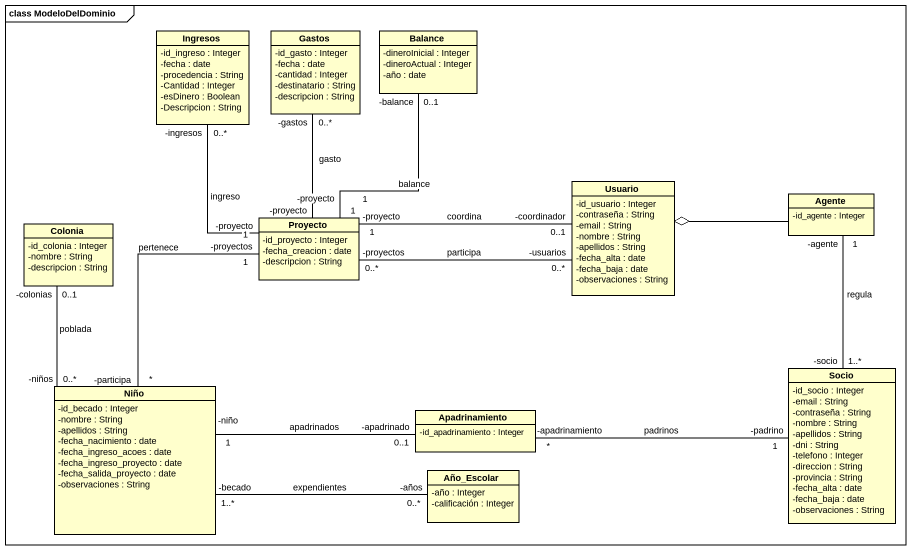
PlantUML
@startuml
mainframe class ModeloDelDominio
hide circle
hide empty members
skinparam classAttributeIconSize 0
class Ingresos {
  -id_ingreso : Integer
  -fecha : date
  -procedencia : String
  -Cantidad : Integer
  -esDinero : Boolean
  -Descripcion : String
}
class Gastos {
  -id_gasto : Integer
  -fecha : date
  -cantidad : Integer
  -destinatario : String
  -descripcion : String
}
class Balance {
  -dineroInicial : Integer
  -dineroActual : Integer
  -año : date
}
class Usuario {
  -id_usuario : Integer
  -contraseña : String
  -email : String
  -nombre : String
  -apellidos : String
  -fecha_alta : date
  -fecha_baja : date
  -observaciones : String
}
class Agente {
  -id_agente : Integer
}
class Colonia {
  -id_colonia : Integer
  -nombre : String
  -descripcion : String
}
class Proyecto {
  -id_proyecto : Integer
  -fecha_creacion : date
  -descripcion : String
}
class Niño {
  -id_becado : Integer
  -nombre : String
  -apellidos : String
  -fecha_nacimiento : date
  -fecha_ingreso_acoes : date
  -fecha_ingreso_proyecto : date
  -fecha_salida_proyecto : date
  -observaciones : String
}
class Socio {
  -id_socio : Integer
  -email : String
  -contraseña : String
  -nombre : String
  -apellidos : String
  -dni : String
  -telefono : Integer
  -direccion : String
  -provincia : String
  -fecha_alta : date
  -fecha_baja : date
  -observaciones : String
}
class Apadrinamiento {
  -id_apadrinamiento : Integer
}
class Año_Escolar {
  -año : Integer
  -calificación : Integer
}
Usuario o-right- Agente
Agente "-agente\n1" -- "-socio\n1..*" Socio : regula
Proyecto "-proyecto\n1" -up- "-ingresos\n0..*" Ingresos : ingreso
Proyecto "-proyecto\n1" -up- "-gastos\n0..*" Gastos : gasto
Proyecto "-proyecto\n1" -up- "-balance\n0..1" Balance : balance
Proyecto "1\n-proyecto" -right- "-coordinador\n0..1" Usuario : coordina
Proyecto "-proyectos\n0..*" -right- "-usuarios\n0..*" Usuario : participa
Niño "-niños\n0..*" -up- "-colonias\n0..1" Colonia : poblada
Niño "-participa\n*" -up- "-proyectos\n1" Proyecto : pertenece
Niño "-niño\n1" -right- "-apadrinado\n0..1" Apadrinamiento : apadrinados
Apadrinamiento "-apadrinamiento\n*" -right- "-padrino\n1" Socio : padrinos
Año_Escolar "-años\n0..*" -left- "-becado\n1..*" Niño : expendientes
@enduml
